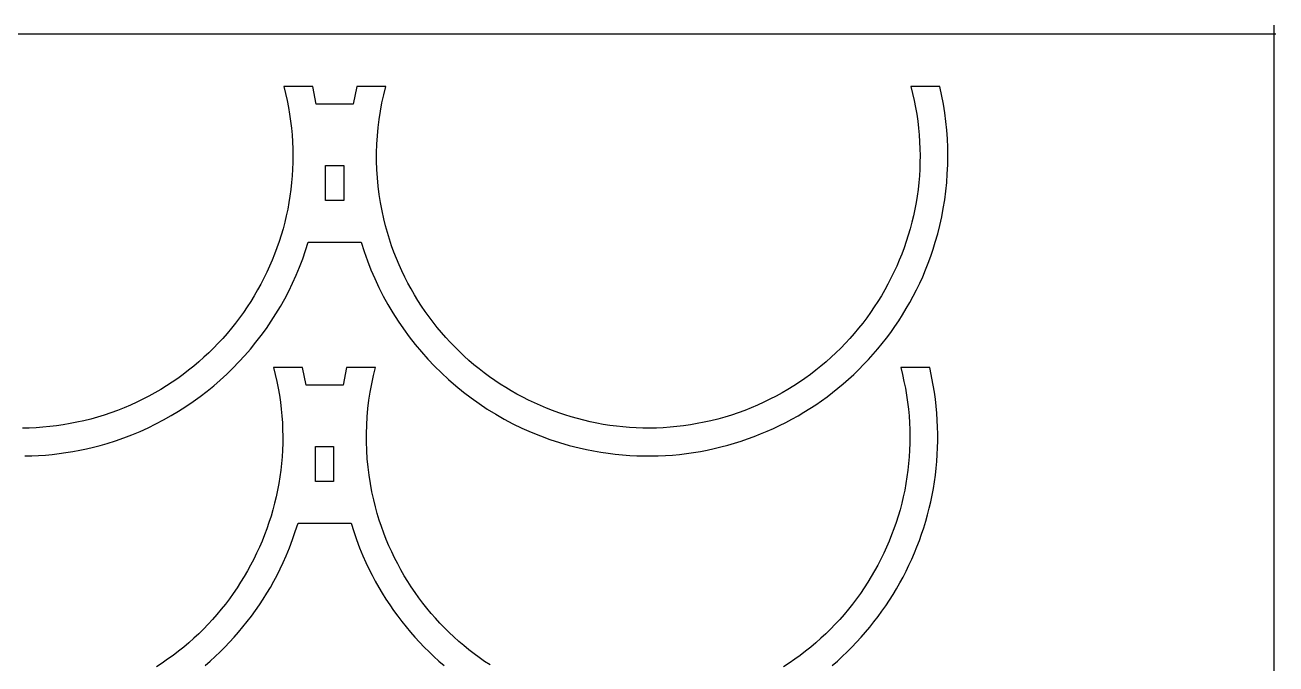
# Model space of a CAD drawing. Extents: x 443 to 1024, y 36 to 674.
# Drawn here: x 844.3 to 1023.8, y 582 to 673.7 of the extents above; entities that cross this region are included whole.
import ezdxf

# ---------------------------------------------------------------- set-up
doc = ezdxf.new("R2010")
doc.units = 0
doc.layers.get('0').update_dxf_attribs({"linetype": 'CONTINUOUS'})

msp = doc.modelspace()

# ---------------------------------------------------------------- linework, layer by layer
at = {"color": 0}
for p, q in [((1023.451437, 673.716315), (1023.451437, 36.86042)), ((443.768031, 672.448303), (1023.768031, 672.448303))]:
    msp.add_line(p, q, dxfattribs=at)
at = {"color": 4}
for p, q in [((885.539056, 664.877962), (881.376356, 664.877962)), ((881.376356, 664.877962), (881.628116, 663.886827)), ((886.045356, 662.348962), (885.539056, 664.877962)), ((891.853956, 664.877962), (891.347756, 662.348962)), ((896.016656, 664.877962), (891.853956, 664.877962)), ((895.72498, 663.716214), (896.016656, 664.877962)), ((975.532356, 664.877962), (971.369656, 664.877962)), ((971.369656, 664.877962), (971.621411, 663.886832)), ((976.038556, 662.348962), (975.532356, 664.877962)), ((881.628116, 663.886827), (881.852743, 662.895187)), ((881.852743, 662.895187), (882.050474, 661.903436)), ((895.25154, 661.366698), (895.469941, 662.545385)), ((895.469941, 662.545385), (895.72498, 663.716214)), ((971.621411, 663.886832), (971.846034, 662.895195)), ((971.846034, 662.895195), (972.043761, 661.903449)), ((882.050474, 661.903436), (882.221547, 660.911973)), ((882.221547, 660.911973), (882.3662, 659.921192)), ((891.347756, 662.348962), (886.045356, 662.348962)), ((895.069781, 660.181373), (895.25154, 661.366698)), ((972.043761, 661.903449), (972.214831, 660.911989)), ((972.214831, 660.911989), (972.35948, 659.921212)), ((976.236397, 661.121932), (976.038556, 662.348962)), ((976.397767, 659.886536), (976.236397, 661.121932)), ((882.3662, 659.921192), (882.484671, 658.931491)), ((882.484671, 658.931491), (882.577197, 657.943265)), ((894.816189, 657.795702), (894.924663, 658.990634)), ((894.924663, 658.990634), (895.069781, 660.181373)), ((972.35948, 659.921212), (972.477948, 658.931514)), ((972.477948, 658.931514), (972.570471, 657.943291)), ((976.522768, 658.644265), (976.397767, 659.886536)), ((882.577197, 657.943265), (882.644016, 656.95691)), ((894.744361, 656.5978), (894.816189, 657.795702)), ((972.570471, 657.943291), (972.637287, 656.956938)), ((976.611506, 657.396612), (976.522768, 658.644265)), ((976.664084, 656.145069), (976.611506, 657.396612)), ((882.644016, 656.95691), (882.685366, 655.972823)), ((882.685366, 655.972823), (882.701485, 654.991399)), ((894.709181, 655.39815), (894.744361, 656.5978)), ((894.710649, 654.197973), (894.709181, 655.39815)), ((972.637287, 656.956938), (972.678635, 655.972854)), ((972.678635, 655.972854), (972.694751, 654.991433)), ((976.680607, 654.891126), (976.664084, 656.145069)), ((882.69261, 654.013036), (882.658979, 653.038129)), ((882.701485, 654.991399), (882.69261, 654.013036)), ((894.748769, 652.998492), (894.710649, 654.197973)), ((972.685874, 654.013071), (972.652241, 653.038166)), ((972.694751, 654.991433), (972.685874, 654.013071)), ((976.605906, 652.382012), (976.66118, 653.636277)), ((976.66118, 653.636277), (976.680607, 654.891126)), ((882.60083, 652.067074), (882.518401, 651.100268)), ((882.658979, 653.038129), (882.60083, 652.067074)), ((894.823541, 651.80093), (894.748769, 652.998492)), ((894.934968, 650.606507), (894.823541, 651.80093)), ((972.594091, 652.067113), (972.51166, 651.100308)), ((972.652241, 653.038166), (972.594091, 652.067113)), ((976.514889, 651.129824), (976.605906, 652.382012)), ((882.411929, 650.138107), (882.281653, 649.180987)), ((882.518401, 651.100268), (882.411929, 650.138107)), ((895.083051, 649.416447), (894.934968, 650.606507)), ((972.405187, 650.138148), (972.274909, 649.181029)), ((972.51166, 651.100308), (972.405187, 650.138148)), ((976.226048, 648.637645), (976.388235, 649.881204)), ((976.388235, 649.881204), (976.514889, 651.129824)), ((882.127809, 648.229304), (881.950636, 647.283455)), ((882.281653, 649.180987), (882.127809, 648.229304)), ((895.267792, 648.231972), (895.083051, 649.416447)), ((895.489193, 647.054303), (895.267792, 648.231972)), ((972.121064, 648.229347), (971.94389, 647.283498)), ((972.274909, 649.181029), (972.121064, 648.229347)), ((976.028431, 647.400637), (976.226048, 648.637645)), ((881.750371, 646.343835), (881.527253, 645.410841)), ((881.950636, 647.283455), (881.750371, 646.343835)), ((895.747256, 645.884662), (895.489193, 647.054303)), ((971.743625, 646.343879), (971.520505, 645.410885)), ((971.94389, 647.283498), (971.743625, 646.343879)), ((975.795489, 646.171673), (976.028431, 647.400637)), ((881.281518, 644.484868), (881.013406, 643.566314)), ((881.527253, 645.410841), (881.281518, 644.484868)), ((895.991699, 644.909446), (895.747256, 645.884662)), ((896.259352, 643.946099), (895.991699, 644.909446)), ((971.27477, 644.484913), (971.006657, 643.566359)), ((971.520505, 645.410885), (971.27477, 644.484913)), ((975.224047, 643.743844), (975.527326, 644.952245)), ((975.527326, 644.952245), (975.795489, 646.171673)), ((880.723153, 642.655575), (880.410997, 641.753046)), ((881.013406, 643.566314), (880.723153, 642.655575)), ((896.549841, 642.99485), (896.259352, 643.946099)), ((896.862794, 642.055928), (896.549841, 642.99485)), ((970.716404, 642.655619), (970.404247, 641.75309)), ((971.006657, 643.566359), (970.716404, 642.655619)), ((974.885756, 642.547962), (975.224047, 643.743844)), ((880.077176, 640.859123), (879.721928, 639.974204)), ((880.410997, 641.753046), (880.077176, 640.859123)), ((884.107256, 640.175462), (884.892456, 642.547962)), ((884.892456, 642.547962), (892.500556, 642.547962)), ((892.500556, 642.547962), (892.503056, 642.550362)), ((892.503056, 642.550362), (892.927937, 641.217638)), ((892.927937, 641.217638), (893.395101, 639.901875)), ((897.197841, 641.129562), (896.862794, 642.055928)), ((897.554609, 640.215981), (897.197841, 641.129562)), ((970.070426, 640.859167), (969.715178, 639.974247)), ((970.404247, 641.75309), (970.070426, 640.859167)), ((974.228585, 640.532054), (974.56867, 641.53345)), ((974.56867, 641.53345), (974.885756, 642.547962)), ((879.34549, 639.098684), (878.9481, 638.232959)), ((879.721928, 639.974204), (879.34549, 639.098684)), ((883.656765, 638.991427), (884.107256, 640.175462)), ((893.395101, 639.901875), (893.903883, 638.604026)), ((897.932725, 639.315414), (897.554609, 640.215981)), ((898.33182, 638.428089), (897.932725, 639.315414)), ((969.33874, 639.098726), (968.941351, 638.233001)), ((969.715178, 639.974247), (969.33874, 639.098726)), ((973.480908, 638.569474), (973.865873, 639.54399)), ((973.865873, 639.54399), (974.228585, 640.532054)), ((878.529997, 637.377426), (878.091417, 636.53248)), ((878.9481, 638.232959), (878.529997, 637.377426)), ((882.655144, 636.675391), (883.172521, 637.824542)), ((883.172521, 637.824542), (883.656765, 638.991427)), ((893.903883, 638.604026), (894.453618, 637.325042)), ((894.453618, 637.325042), (895.043642, 636.065877)), ((898.751519, 637.554235), (898.33182, 638.428089)), ((899.191453, 636.694081), (898.751519, 637.554235)), ((968.523247, 637.377466), (968.084667, 636.53252)), ((968.941351, 638.233001), (968.523247, 637.377466)), ((972.64571, 636.661945), (973.074062, 637.60872)), ((973.074062, 637.60872), (973.480908, 638.569474)), ((877.632599, 635.698519), (877.153781, 634.875937)), ((878.091417, 636.53248), (877.632599, 635.698519)), ((881.523475, 634.432622), (882.105255, 635.544556)), ((882.105255, 635.544556), (882.655144, 636.675391)), ((895.043642, 636.065877), (895.673291, 634.827483)), ((899.651248, 635.847856), (899.191453, 636.694081)), ((900.130533, 635.015788), (899.651248, 635.847856)), ((967.625849, 635.698557), (967.147031, 634.875975)), ((968.084667, 636.53252), (967.625849, 635.698557)), ((971.725977, 634.81119), (972.196223, 635.729363)), ((972.196223, 635.729363), (972.64571, 636.661945)), ((876.655199, 634.065132), (876.137092, 633.266499)), ((877.153781, 634.875937), (876.655199, 634.065132)), ((880.910427, 633.340171), (881.523475, 634.432622)), ((895.673291, 634.827483), (896.3419, 633.610811)), ((900.628937, 634.198107), (900.130533, 635.015788)), ((901.146086, 633.395041), (900.628937, 634.198107)), ((966.648449, 634.065168), (966.130342, 633.266534)), ((967.147031, 634.875975), (966.648449, 634.065168)), ((970.724695, 633.018935), (971.235343, 633.907643)), ((971.235343, 633.907643), (971.725977, 634.81119)), ((875.599698, 632.480435), (875.043254, 631.707336)), ((876.137092, 633.266499), (875.599698, 632.480435)), ((879.593006, 631.216053), (880.26673, 632.267787)), ((880.26673, 632.267787), (880.910427, 633.340171)), ((896.3419, 633.610811), (897.048804, 632.416815)), ((897.048804, 632.416815), (897.79334, 631.246447)), ((901.68161, 632.606819), (901.146086, 633.395041)), ((902.235137, 631.83367), (901.68161, 632.606819)), ((965.592948, 632.480469), (965.036504, 631.707369)), ((966.130342, 633.266534), (965.592948, 632.480469)), ((969.644851, 631.286903), (970.194407, 632.145283)), ((970.194407, 632.145283), (970.724695, 633.018935)), ((873.874168, 630.201618), (873.262002, 629.46979)), ((874.467998, 630.947598), (873.874168, 630.201618)), ((875.043254, 631.707336), (874.467998, 630.947598)), ((878.157961, 629.176869), (878.889876, 630.185552)), ((878.889876, 630.185552), (879.593006, 631.216053)), ((897.79334, 631.246447), (898.574842, 630.100658)), ((898.574842, 630.100658), (899.392646, 628.980402)), ((902.806294, 631.075822), (902.235137, 631.83367)), ((903.39471, 630.333505), (902.806294, 631.075822)), ((904.000013, 629.606948), (903.39471, 630.333505)), ((963.867418, 630.201647), (963.255251, 629.469818)), ((964.461248, 630.947629), (963.867418, 630.201647)), ((965.036504, 631.707369), (964.461248, 630.947629)), ((968.48943, 629.616817), (969.076401, 630.444009)), ((969.076401, 630.444009), (969.644851, 631.286903)), ((872.631736, 628.752513), (871.983611, 628.050181)), ((873.262002, 629.46979), (872.631736, 628.752513)), ((877.397883, 628.190585), (878.157961, 629.176869)), ((899.392646, 628.980402), (900.246088, 627.88663)), ((904.621832, 628.896378), (904.000013, 629.606948)), ((905.259793, 628.202025), (904.621832, 628.896378)), ((962.624986, 628.752539), (961.976859, 628.050206)), ((963.255251, 629.469818), (962.624986, 628.752539)), ((967.261418, 628.010401), (967.884311, 628.805542)), ((967.884311, 628.805542), (968.48943, 629.616817)), ((870.634727, 626.69194), (869.934445, 626.036824)), ((871.317862, 627.363192), (870.634727, 626.69194)), ((871.983611, 628.050181), (871.317862, 627.363192)), ((875.795721, 626.287552), (876.610263, 627.227285)), ((876.610263, 627.227285), (877.397883, 628.190585)), ((900.246088, 627.88663), (901.134503, 626.820296)), ((901.134503, 626.820296), (902.057227, 625.782351)), ((905.913527, 627.524118), (905.259793, 628.202025)), ((906.582659, 626.862886), (905.913527, 627.524118)), ((907.26682, 626.218556), (906.582659, 626.862886)), ((960.627975, 626.691962), (959.927693, 626.036844)), ((961.31111, 627.363215), (960.627975, 626.691962)), ((961.976859, 628.050206), (961.31111, 627.363215)), ((965.963802, 626.46938), (966.621124, 627.231609)), ((966.621124, 627.231609), (967.261418, 628.010401)), ((868.483389, 624.776578), (867.733091, 624.172242)), ((869.217253, 625.398237), (868.483389, 624.776578)), ((869.934445, 626.036824), (869.217253, 625.398237)), ((874.088359, 624.48112), (874.954879, 625.371969)), ((874.954879, 625.371969), (875.795721, 626.287552)), ((902.057227, 625.782351), (903.013595, 624.773747)), ((903.013595, 624.773747), (904.002943, 623.795437)), ((907.965636, 625.591359), (907.26682, 626.218556)), ((908.678736, 624.981523), (907.965636, 625.591359)), ((909.405749, 624.389277), (908.678736, 624.981523)), ((958.476635, 624.776595), (957.726336, 624.172257)), ((959.2105, 625.398256), (958.476635, 624.776595)), ((959.927693, 626.036844), (959.2105, 625.398256)), ((963.8934, 624.284233), (964.599567, 624.995477)), ((964.599567, 624.995477), (965.289825, 625.723931)), ((965.289825, 625.723931), (965.963802, 626.46938)), ((866.184143, 623.017123), (865.385968, 622.467133)), ((866.966596, 623.585625), (866.184143, 623.017123)), ((867.733091, 624.172242), (866.966596, 623.585625)), ((872.280766, 622.775955), (873.196781, 623.615587)), ((873.196781, 623.615587), (874.088359, 624.48112)), ((884.08218, 624.566487), (879.91948, 624.566487)), ((879.91948, 624.566487), (880.171249, 623.575398)), ((880.171249, 623.575398), (880.395885, 622.5838)), ((884.58838, 622.037587), (884.08218, 624.566487)), ((890.39708, 624.566487), (889.89088, 622.037587)), ((894.55978, 624.566487), (890.39708, 624.566487)), ((894.013057, 622.233566), (894.268102, 623.404524)), ((894.268102, 623.404524), (894.55978, 624.566487)), ((904.002943, 623.795437), (905.024606, 622.848374)), ((910.146302, 623.814849), (909.405749, 624.389277)), ((910.900024, 623.258469), (910.146302, 623.814849)), ((911.666542, 622.720364), (910.900024, 623.258469)), ((956.177385, 623.017136), (955.379209, 622.467144)), ((956.95984, 623.585639), (956.177385, 623.017136)), ((957.726336, 624.172257), (956.95984, 623.585639)), ((961.683185, 622.25592), (962.434836, 622.91424)), ((962.434836, 622.91424), (963.171699, 623.590416)), ((963.171699, 623.590416), (963.8934, 624.284233)), ((974.07538, 624.566487), (969.91268, 624.566487)), ((969.91268, 624.566487), (970.164449, 623.575398)), ((970.164449, 623.575398), (970.389085, 622.5838)), ((974.58158, 622.037587), (974.07538, 624.566487)), ((863.743406, 621.424273), (862.899495, 620.932195)), ((864.57231, 621.936051), (863.743406, 621.424273)), ((865.385968, 622.467133), (864.57231, 621.936051)), ((869.392314, 620.418292), (870.377912, 621.176724)), ((870.377912, 621.176724), (871.340936, 621.962806)), ((871.340936, 621.962806), (872.280766, 622.775955)), ((880.395885, 622.5838), (880.593624, 621.592089)), ((880.593624, 621.592089), (880.764706, 620.600663)), ((889.89088, 622.037587), (884.58838, 622.037587)), ((893.794648, 621.054823), (894.013057, 622.233566)), ((905.024606, 622.848374), (906.077921, 621.933509)), ((906.077921, 621.933509), (907.162221, 621.051795)), ((912.445485, 622.200765), (911.666542, 622.720364)), ((913.236481, 621.6999), (912.445485, 622.200765)), ((914.039158, 621.217997), (913.236481, 621.6999)), ((914.853144, 620.755285), (914.039158, 621.217997)), ((953.736644, 621.424281), (952.892731, 620.932202)), ((954.565549, 621.936061), (953.736644, 621.424281)), ((955.379209, 622.467144), (954.565549, 621.936061)), ((960.13701, 620.993715), (960.917118, 621.615674)), ((960.917118, 621.615674), (961.683185, 622.25592)), ((970.389085, 622.5838), (970.586824, 621.592089)), ((970.586824, 621.592089), (970.757906, 620.600663)), ((974.746999, 621.033192), (974.58158, 622.037587)), ((860.280092, 619.578124), (859.378527, 619.168809)), ((861.1676, 620.008724), (860.280092, 619.578124)), ((862.040814, 620.460213), (861.1676, 620.008724)), ((862.899495, 620.932195), (862.040814, 620.460213)), ((867.355885, 618.986713), (868.384765, 619.688094)), ((868.384765, 619.688094), (869.392314, 620.418292)), ((880.764706, 620.600663), (880.909366, 619.609917)), ((880.909366, 619.609917), (881.027844, 618.620247)), ((893.46775, 618.678821), (893.612878, 619.869504)), ((893.612878, 619.869504), (893.794648, 621.054823)), ((907.162221, 621.051795), (908.276844, 620.204184)), ((908.276844, 620.204184), (909.421124, 619.391629)), ((909.421124, 619.391629), (910.594397, 618.615082)), ((915.678068, 620.311994), (914.853144, 620.755285)), ((916.513557, 619.888352), (915.678068, 620.311994)), ((917.35924, 619.484588), (916.513557, 619.888352)), ((918.214745, 619.10093), (917.35924, 619.484588)), ((950.273321, 619.578128), (949.371753, 619.168812)), ((951.160832, 620.008729), (950.273321, 619.578128)), ((952.034047, 620.460219), (951.160832, 620.008729)), ((952.892731, 620.932202), (952.034047, 620.460219)), ((957.716165, 619.239721), (958.53616, 619.805523)), ((958.53616, 619.805523), (959.343232, 620.390259)), ((959.343232, 620.390259), (960.13701, 620.993715)), ((970.757906, 620.600663), (970.902566, 619.609917)), ((970.902566, 619.609917), (971.021044, 618.620247)), ((974.888114, 620.029783), (974.746999, 621.033192)), ((975.005127, 619.027688), (974.888114, 620.029783)), ((855.636455, 617.752322), (854.668173, 617.455374)), ((856.59187, 618.072535), (855.636455, 617.752322)), ((857.534178, 618.415618), (856.59187, 618.072535)), ((858.463143, 618.781175), (857.534178, 618.415618)), ((859.378527, 619.168809), (858.463143, 618.781175)), ((864.147473, 617.061303), (865.236618, 617.672734)), ((865.236618, 617.672734), (866.306296, 618.314732)), ((866.306296, 618.314732), (867.355885, 618.986713)), ((881.027844, 618.620247), (881.120377, 617.63205)), ((881.120377, 617.63205), (881.187202, 616.645722)), ((893.359266, 617.483981), (893.46775, 618.678821)), ((910.594397, 618.615082), (911.795998, 617.875496)), ((911.795998, 617.875496), (913.025263, 617.173821)), ((919.079699, 618.737608), (918.214745, 619.10093)), ((919.953732, 618.394851), (919.079699, 618.737608)), ((920.836471, 618.072886), (919.953732, 618.394851)), ((921.727545, 617.771943), (920.836471, 618.072886)), ((922.626581, 617.492251), (921.727545, 617.771943)), ((945.629668, 617.752322), (944.661382, 617.455374)), ((946.585086, 618.072536), (945.629668, 617.752322)), ((947.527398, 618.41562), (946.585086, 618.072536)), ((948.456366, 618.781177), (947.527398, 618.41562)), ((949.371753, 619.168812), (948.456366, 618.781177)), ((954.31443, 617.170164), (955.182381, 617.658075)), ((955.182381, 617.658075), (956.038902, 618.165781)), ((956.038902, 618.165781), (956.883622, 618.693068)), ((956.883622, 618.693068), (957.716165, 619.239721)), ((971.021044, 618.620247), (971.113577, 617.63205)), ((971.113577, 617.63205), (971.180402, 616.645722)), ((975.098241, 618.027235), (975.005127, 619.027688)), ((975.167655, 617.028749), (975.098241, 618.027235)), ((844.876323, 615.894197), (843.907618, 615.876807)), ((845.847784, 615.93604), (844.876323, 615.894197)), ((846.82163, 616.002566), (845.847784, 615.93604)), ((847.797488, 616.094003), (846.82163, 616.002566)), ((848.774987, 616.21058), (847.797488, 616.094003)), ((849.753756, 616.352525), (848.774987, 616.21058)), ((850.733421, 616.520068), (849.753756, 616.352525)), ((851.713612, 616.713438), (850.733421, 616.520068)), ((852.693956, 616.932862), (851.713612, 616.713438)), ((853.687261, 617.182089), (852.693956, 616.932862)), ((854.668173, 617.455374), (853.687261, 617.182089)), ((860.769447, 615.416246), (861.913267, 615.932476)), ((861.913267, 615.932476), (863.039482, 616.481023)), ((863.039482, 616.481023), (864.147473, 617.061303)), ((881.187202, 616.645722), (881.228558, 615.661659)), ((893.252242, 615.086675), (893.287429, 616.286196)), ((893.287429, 616.286196), (893.359266, 617.483981)), ((913.025263, 617.173821), (914.281528, 616.511012)), ((914.281528, 616.511012), (915.564129, 615.88802)), ((915.564129, 615.88802), (916.872399, 615.305798)), ((923.533208, 617.234039), (922.626581, 617.492251)), ((924.447054, 616.997535), (923.533208, 617.234039)), ((925.367747, 616.782968), (924.447054, 616.997535)), ((926.294915, 616.590567), (925.367747, 616.782968)), ((927.228187, 616.420561), (926.294915, 616.590567)), ((928.16719, 616.273178), (927.228187, 616.420561)), ((929.111553, 616.148648), (928.16719, 616.273178)), ((930.060903, 616.047199), (929.111553, 616.148648)), ((931.014869, 615.96906), (930.060903, 616.047199)), ((931.97308, 615.91446), (931.014869, 615.96906)), ((932.935162, 615.883627), (931.97308, 615.91446)), ((933.900746, 615.876791), (932.935162, 615.883627)), ((934.869457, 615.894181), (933.900746, 615.876791)), ((935.840926, 615.936024), (934.869457, 615.894181)), ((936.814779, 616.00255), (935.840926, 615.936024)), ((937.790645, 616.093988), (936.814779, 616.00255)), ((938.768152, 616.210567), (937.790645, 616.093988)), ((939.746929, 616.352515), (938.768152, 616.210567)), ((940.726603, 616.520061), (939.746929, 616.352515)), ((941.706802, 616.713433), (940.726603, 616.520061)), ((942.687156, 616.932862), (941.706802, 616.713433)), ((943.680465, 617.182089), (942.687156, 616.932862)), ((944.661382, 617.455374), (943.680465, 617.182089)), ((950.7358, 615.420796), (951.645735, 615.827367)), ((951.645735, 615.827367), (952.545734, 616.254595)), ((952.545734, 616.254595), (953.435423, 616.702266)), ((953.435423, 616.702266), (954.31443, 617.170164)), ((971.180402, 616.645722), (971.221758, 615.661659)), ((975.213572, 616.032558), (975.167655, 617.028749)), ((975.236192, 615.03899), (975.213572, 616.032558)), ((856.030556, 613.686162), (857.238578, 614.067291)), ((857.238578, 614.067291), (858.431482, 614.48307)), ((858.431482, 614.48307), (859.608645, 614.932916)), ((859.608645, 614.932916), (860.769447, 615.416246)), ((881.228558, 615.661659), (881.244682, 614.680258)), ((881.244682, 614.680258), (881.235812, 613.701915)), ((893.253708, 613.886627), (893.252242, 615.086675)), ((916.872399, 615.305798), (918.205676, 614.765298)), ((918.205676, 614.765298), (919.563295, 614.267472)), ((919.563295, 614.267472), (920.94459, 613.813272)), ((946.050147, 613.70536), (947.004164, 614.005407)), ((947.004164, 614.005407), (947.950111, 614.32719)), ((947.950111, 614.32719), (948.887615, 614.670492)), ((948.887615, 614.670492), (949.816302, 615.0351)), ((949.816302, 615.0351), (950.7358, 615.420796)), ((971.221758, 615.661659), (971.237882, 614.680258)), ((971.237882, 614.680258), (971.229012, 613.701915)), ((975.212352, 613.06103), (975.235719, 614.048372)), ((975.235719, 614.048372), (975.236192, 615.03899)), ((848.164168, 612.111703), (849.148856, 612.225902)), ((849.148856, 612.225902), (850.133841, 612.363378)), ((850.133841, 612.363378), (851.118777, 612.524294)), ((851.118777, 612.524294), (852.103316, 612.708813)), ((852.103316, 612.708813), (853.087111, 612.917096)), ((853.087111, 612.917096), (854.069814, 613.149307)), ((854.069814, 613.149307), (855.051078, 613.405608)), ((855.051078, 613.405608), (856.030556, 613.686162)), ((881.202186, 612.727025), (881.144042, 611.755986)), ((881.235812, 613.701915), (881.202186, 612.727025)), ((893.29183, 612.687264), (893.253708, 613.886627)), ((893.366609, 611.489793), (893.29183, 612.687264)), ((920.94459, 613.813272), (922.348899, 613.403651)), ((922.348899, 613.403651), (923.775556, 613.039562)), ((923.775556, 613.039562), (924.812677, 612.806909)), ((924.812677, 612.806909), (925.849941, 612.600733)), ((925.849941, 612.600733), (926.886973, 612.420817)), ((926.886973, 612.420817), (927.9234, 612.266947)), ((927.9234, 612.266947), (928.958849, 612.138906)), ((928.958849, 612.138906), (929.992946, 612.036479)), ((938.172287, 612.113322), (939.177426, 612.231727)), ((939.177426, 612.231727), (940.177481, 612.373592)), ((940.177481, 612.373592), (941.172079, 612.5387)), ((941.172079, 612.5387), (942.160846, 612.726837)), ((942.160846, 612.726837), (943.14341, 612.937787)), ((943.14341, 612.937787), (944.119397, 613.171334)), ((944.119397, 613.171334), (945.088434, 613.427264)), ((945.088434, 613.427264), (946.050147, 613.70536)), ((971.195386, 612.727025), (971.137242, 611.755986)), ((971.229012, 613.701915), (971.195386, 612.727025)), ((975.166294, 612.077291), (975.212352, 613.06103)), ((844.235342, 611.884426), (845.215365, 611.907143)), ((845.215365, 611.907143), (846.197075, 611.952486)), ((846.197075, 611.952486), (847.180126, 612.020618)), ((847.180126, 612.020618), (848.164168, 612.111703)), ((881.061617, 610.789194), (880.955148, 609.827044)), ((881.144042, 611.755986), (881.061617, 610.789194)), ((893.47805, 610.295426), (893.366609, 611.489793)), ((929.992946, 612.036479), (931.025319, 611.959452)), ((931.025319, 611.959452), (932.055594, 611.907607)), ((932.055594, 611.907607), (933.083398, 611.880731)), ((933.083398, 611.880731), (934.108357, 611.878606)), ((934.108357, 611.878606), (935.130099, 611.901019)), ((935.130099, 611.901019), (936.14825, 611.947752)), ((936.14825, 611.947752), (937.162437, 612.018592)), ((937.162437, 612.018592), (938.172287, 612.113322)), ((971.054817, 610.789194), (970.948348, 609.827044)), ((971.137242, 611.755986), (971.054817, 610.789194)), ((975.006908, 610.121934), (975.097745, 611.097484)), ((975.097745, 611.097484), (975.166294, 612.077291)), ((880.824875, 608.869934), (880.671035, 607.918259)), ((880.955148, 609.827044), (880.824875, 608.869934)), ((893.626155, 609.105372), (893.47805, 610.295426)), ((893.810926, 607.920841), (893.626155, 609.105372)), ((970.818075, 608.869934), (970.664235, 607.918259)), ((970.948348, 609.827044), (970.818075, 608.869934)), ((974.759174, 608.184917), (974.893984, 609.15097)), ((974.893984, 609.15097), (975.006908, 610.121934)), ((880.493864, 606.972416), (880.293602, 606.0328)), ((880.671035, 607.918259), (880.493864, 606.972416)), ((894.032367, 606.743043), (893.810926, 607.920841)), ((894.29048, 605.573187), (894.032367, 606.743043)), ((970.487064, 606.972416), (970.286802, 606.0328)), ((970.664235, 607.918259), (970.487064, 606.972416)), ((974.424703, 606.268857), (974.60268, 607.224104)), ((974.60268, 607.224104), (974.759174, 608.184917)), ((880.070486, 605.099809), (879.824753, 604.173838)), ((880.293602, 606.0328), (880.070486, 605.099809)), ((894.534924, 604.597966), (894.29048, 605.573187)), ((970.063686, 605.099809), (969.817953, 604.173838)), ((970.286802, 606.0328), (970.063686, 605.099809)), ((974.005107, 604.376372), (974.225445, 605.319504)), ((974.225445, 605.319504), (974.424703, 606.268857)), ((879.556642, 603.255284), (879.26639, 602.344542)), ((879.824753, 604.173838), (879.556642, 603.255284)), ((894.802576, 603.634615), (894.534924, 604.597966)), ((895.093066, 602.683363), (894.802576, 603.634615)), ((969.549842, 603.255284), (969.25959, 602.344542)), ((969.817953, 604.173838), (969.549842, 603.255284)), ((973.501998, 602.510077), (973.763891, 603.439787)), ((973.763891, 603.439787), (974.005107, 604.376372)), ((878.954235, 601.44201), (878.620415, 600.548084)), ((879.26639, 602.344542), (878.954235, 601.44201)), ((883.037158, 601.036878), (883.43558, 602.236487)), ((883.43558, 602.236487), (891.04368, 602.236487)), ((891.04368, 602.236487), (891.442058, 601.037061)), ((895.40602, 601.744438), (895.093066, 602.683363)), ((895.741067, 600.818069), (895.40602, 601.744438)), ((968.947435, 601.44201), (968.613615, 600.548084)), ((969.25959, 602.344542), (968.947435, 601.44201)), ((972.916987, 600.672591), (973.219629, 601.58757)), ((973.219629, 601.58757), (973.501998, 602.510077)), ((878.265167, 599.663159), (877.88873, 598.787632)), ((878.620415, 600.548084), (878.265167, 599.663159)), ((882.209414, 598.717459), (882.637105, 599.873662)), ((882.637105, 599.873662), (883.037158, 601.036878)), ((891.442058, 601.037061), (891.84218, 599.873625)), ((891.84218, 599.873625), (892.269902, 598.71722)), ((896.097835, 599.904486), (895.741067, 600.818069)), ((896.475953, 599.003916), (896.097835, 599.904486)), ((968.258367, 599.663159), (967.88193, 598.787632)), ((968.613615, 600.548084), (968.258367, 599.663159)), ((972.251686, 598.86653), (972.594272, 599.765469)), ((972.594272, 599.765469), (972.916987, 600.672591)), ((877.49134, 597.921899), (877.073236, 597.066357)), ((877.88873, 598.787632), (877.49134, 597.921899)), ((881.72808, 597.538887), (882.209414, 598.717459)), ((892.269902, 598.71722), (892.75108, 597.538887)), ((896.875048, 598.116589), (896.475953, 599.003916)), ((897.294749, 597.242734), (896.875048, 598.116589)), ((967.48454, 597.921899), (967.066436, 597.066357)), ((967.88193, 598.787632), (967.48454, 597.921899)), ((971.507706, 597.094511), (971.88943, 597.976101)), ((971.88943, 597.976101), (972.251686, 598.86653)), ((876.634656, 596.221402), (876.175837, 595.38743)), ((877.073236, 597.066357), (876.634656, 596.221402)), ((880.880822, 595.692892), (881.314326, 596.608794)), ((881.314326, 596.608794), (881.72808, 597.538887)), ((892.75108, 597.538887), (893.164777, 596.608916)), ((893.164777, 596.608916), (893.598225, 595.693127)), ((897.734683, 596.382579), (897.294749, 597.242734)), ((898.194479, 595.536353), (897.734683, 596.382579)), ((966.627856, 596.221402), (966.169037, 595.38743)), ((967.066436, 597.066357), (966.627856, 596.221402)), ((970.686661, 595.35915), (971.106716, 596.222085)), ((971.106716, 596.222085), (971.507706, 597.094511)), ((875.697017, 594.564837), (875.198434, 593.75402)), ((876.175837, 595.38743), (875.697017, 594.564837)), ((879.955953, 593.904307), (880.427915, 594.791342)), ((880.427915, 594.791342), (880.880822, 595.692892)), ((893.598225, 595.693127), (894.051076, 594.791682)), ((894.051076, 594.791682), (894.522983, 593.904743)), ((898.673766, 594.704285), (898.194479, 595.536353)), ((899.17217, 593.886603), (898.673766, 594.704285)), ((965.690217, 594.564837), (965.191634, 593.75402)), ((966.169037, 595.38743), (965.690217, 594.564837)), ((969.790161, 593.663066), (970.247742, 594.506035)), ((970.247742, 594.506035), (970.686661, 595.35915)), ((874.680326, 592.955374), (874.14293, 592.169297)), ((875.198434, 593.75402), (874.680326, 592.955374)), ((878.956252, 592.17443), (879.465282, 593.031949)), ((879.465282, 593.031949), (879.955953, 593.904307)), ((894.522983, 593.904743), (895.013598, 593.032473)), ((895.013598, 593.032473), (895.522573, 592.175034)), ((899.689321, 593.083537), (899.17217, 593.886603)), ((900.224846, 592.295315), (899.689321, 593.083537)), ((964.673526, 592.955374), (964.13613, 592.169297)), ((965.191634, 593.75402), (964.673526, 592.955374)), ((968.819817, 592.008875), (969.314119, 592.83057)), ((969.314119, 592.83057), (969.790161, 593.663066)), ((873.011226, 590.636432), (872.417394, 589.890437)), ((873.586484, 591.396184), (873.011226, 590.636432)), ((874.14293, 592.169297), (873.586484, 591.396184)), ((877.884501, 590.504557), (878.429209, 591.331912)), ((878.429209, 591.331912), (878.956252, 592.17443)), ((895.522573, 592.175034), (896.049562, 591.332589)), ((896.049562, 591.332589), (896.594216, 590.505299)), ((900.778374, 591.522167), (900.224846, 592.295315)), ((901.349532, 590.76432), (900.778374, 591.522167)), ((901.937949, 590.022004), (901.349532, 590.76432)), ((963.004426, 590.636432), (962.410594, 589.890437)), ((963.579684, 591.396184), (963.004426, 590.636432)), ((964.13613, 592.169297), (963.579684, 591.396184)), ((967.777243, 590.399193), (968.307458, 591.198307)), ((968.307458, 591.198307), (968.819817, 592.008875)), ((871.805225, 589.158594), (871.174957, 588.441302)), ((872.417394, 589.890437), (871.805225, 589.158594)), ((876.147862, 588.115092), (876.74348, 588.895985)), ((876.74348, 588.895985), (877.322475, 589.692527)), ((877.322475, 589.692527), (877.884501, 590.504557)), ((896.594216, 590.505299), (897.156188, 589.693328)), ((897.156188, 589.693328), (897.735131, 588.896836)), ((897.735131, 588.896836), (898.330697, 588.115988)), ((902.543254, 589.295447), (901.937949, 590.022004)), ((903.165073, 588.584879), (902.543254, 589.295447)), ((961.798425, 589.158594), (961.168157, 588.441302)), ((962.410594, 589.890437), (961.798425, 589.158594)), ((966.081474, 588.073851), (966.664049, 588.836638)), ((966.664049, 588.836638), (967.229373, 589.611861)), ((967.229373, 589.611861), (967.777243, 590.399193)), ((869.861077, 587.051949), (869.177939, 586.380682)), ((870.526829, 587.738954), (869.861077, 587.051949)), ((871.174957, 588.441302), (870.526829, 587.738954)), ((874.90815, 586.600903), (875.535969, 587.350011)), ((875.535969, 587.350011), (876.147862, 588.115092)), ((898.330697, 588.115988), (898.942539, 587.350945)), ((898.942539, 587.350945), (899.570309, 586.601869)), ((903.803036, 587.890528), (903.165073, 588.584879)), ((904.45677, 587.212622), (903.803036, 587.890528)), ((905.125904, 586.551391), (904.45677, 587.212622)), ((959.854277, 587.051949), (959.171139, 586.380682)), ((960.520029, 587.738954), (959.854277, 587.051949)), ((961.168157, 588.441302), (960.520029, 587.738954)), ((964.865373, 586.586894), (965.481848, 587.323827)), ((965.481848, 587.323827), (966.081474, 588.073851)), ((868.477654, 585.72555), (867.760459, 585.086948)), ((869.177939, 586.380682), (868.477654, 585.72555)), ((873.606119, 585.151257), (874.26475, 585.867931)), ((874.26475, 585.867931), (874.90815, 586.600903)), ((899.570309, 586.601869), (900.21366, 585.868923)), ((900.21366, 585.868923), (900.872243, 585.152269)), ((905.810065, 585.907064), (905.125904, 586.551391)), ((906.508882, 585.279869), (905.810065, 585.907064)), ((907.221983, 584.670035), (906.508882, 585.279869)), ((958.470854, 585.72555), (957.753659, 585.086948)), ((959.171139, 586.380682), (958.470854, 585.72555)), ((963.582682, 585.153605), (964.232251, 585.863377)), ((964.232251, 585.863377), (964.865373, 586.586894)), ((866.276289, 583.860922), (865.509791, 583.27429)), ((867.026591, 584.465274), (866.276289, 583.860922)), ((867.760459, 585.086948), (867.026591, 584.465274)), ((871.542309, 583.100643), (872.244551, 583.767451)), ((872.244551, 583.767451), (872.932603, 584.451043)), ((872.932603, 584.451043), (873.606119, 585.151257)), ((900.872243, 585.152269), (901.545713, 584.45207)), ((901.545713, 584.45207), (902.23372, 583.768487)), ((902.23372, 583.768487), (902.935919, 583.101684)), ((907.948997, 584.07779), (907.221983, 584.670035)), ((908.68955, 583.503365), (907.948997, 584.07779)), ((909.443272, 582.946987), (908.68955, 583.503365)), ((956.269489, 583.860922), (955.502991, 583.27429)), ((957.019791, 584.465274), (956.269489, 583.860922)), ((957.753659, 585.086948), (957.019791, 584.465274)), ((961.537316, 583.110027), (962.235013, 583.776603)), ((962.235013, 583.776603), (962.916869, 584.457905)), ((962.916869, 584.457905), (963.582682, 585.153605)), ((863.929155, 582.15577), (863.115493, 581.624674)), ((864.727333, 582.705774), (863.929155, 582.15577)), ((865.509791, 583.27429), (864.727333, 582.705774)), ((870.096648, 581.818028), (870.826225, 582.450782)), ((870.826225, 582.450782), (871.542309, 583.100643)), ((902.935919, 583.101684), (903.65196, 582.451822)), ((903.65196, 582.451822), (904.381497, 581.819064)), ((910.209791, 582.408885), (909.443272, 582.946987)), ((910.988734, 581.889288), (910.209791, 582.408885)), ((953.922355, 582.15577), (953.108693, 581.624674)), ((954.720533, 582.705774), (953.922355, 582.15577)), ((955.502991, 583.27429), (954.720533, 582.705774)), ((960.095201, 581.822361), (960.823978, 582.458504)), ((960.823978, 582.458504), (961.537316, 583.110027))]:
    msp.add_line(p, q, dxfattribs=at)
at = {"color": 7}
for p, q in [((887.396556, 648.537462), (887.396556, 653.537062)), ((887.396556, 653.537062), (889.996356, 653.537062)), ((889.996356, 653.537062), (889.996356, 648.537462)), ((889.996356, 648.537462), (887.396556, 648.537462)), ((885.93968, 608.225987), (885.93968, 613.225587)), ((885.93968, 613.225587), (888.53948, 613.225587)), ((888.53948, 613.225587), (888.53948, 608.225987)), ((888.53948, 608.225987), (885.93968, 608.225987))]:
    msp.add_line(p, q, dxfattribs=at)

doc.saveas('drawing.dxf')
